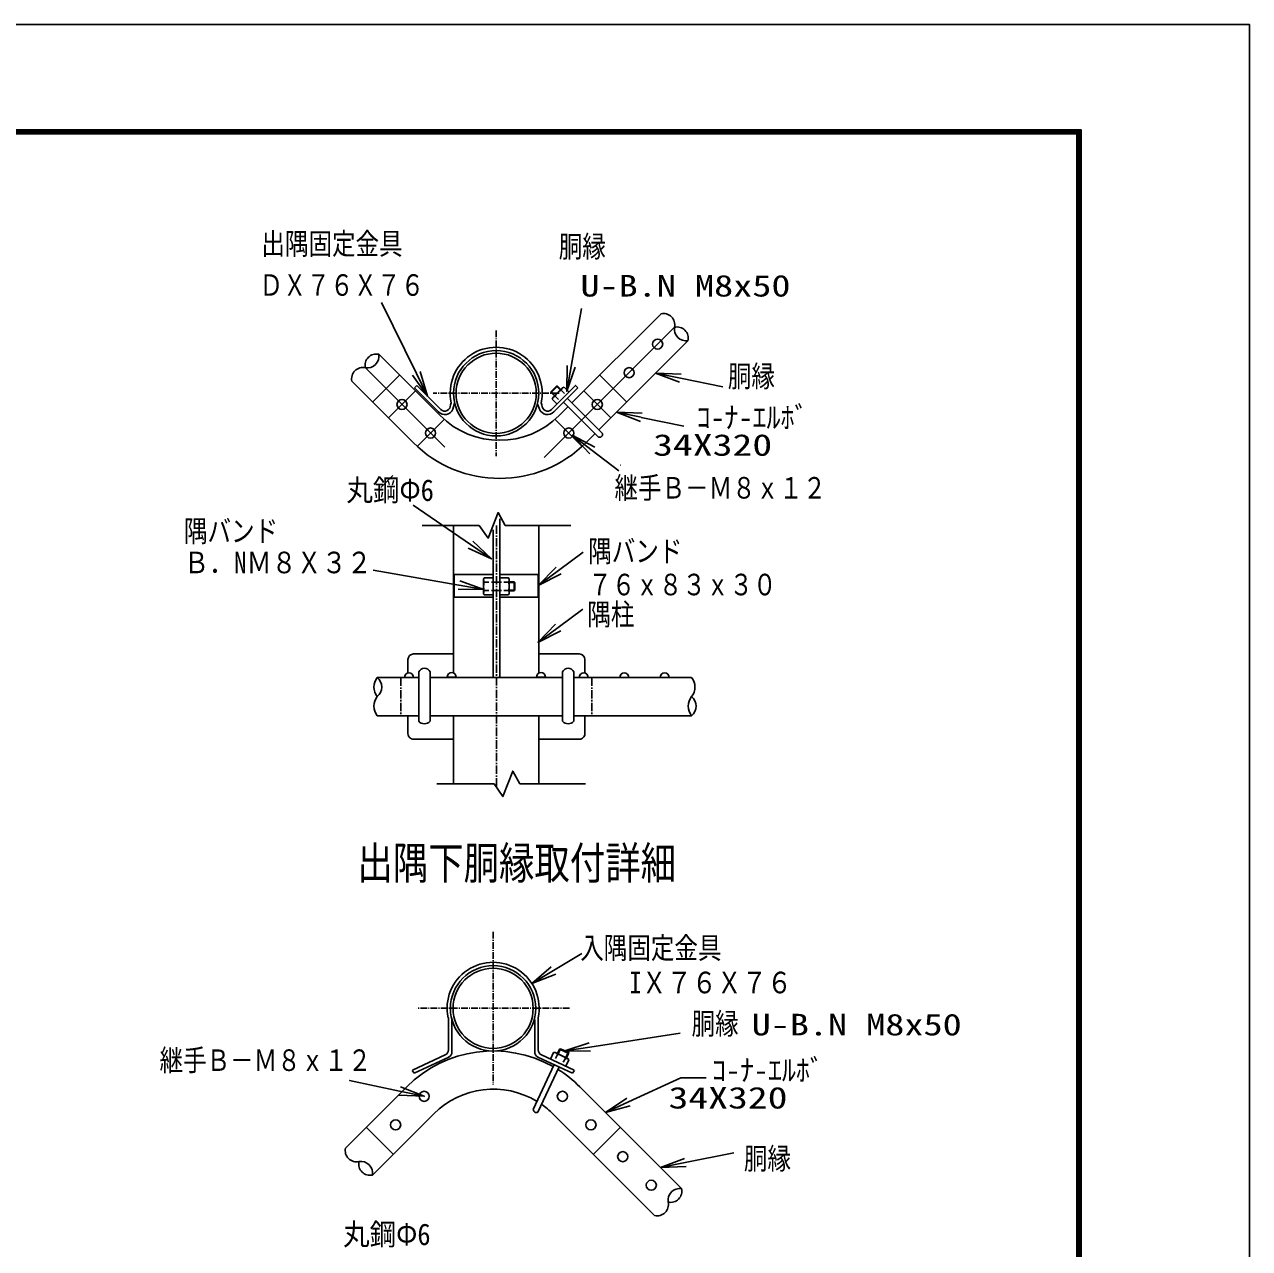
# Model space of a CAD drawing. Units: millimetres, scale not verified. Extents: x -4455 to 4455, y -3150 to 3150.
# Drawn here: x 2273 to 4455, y 970 to 3150 of the extents above; entities that cross this region are included whole.
import ezdxf
from ezdxf.enums import TextEntityAlignment as Align

# ---------------------------------------------------------------- set-up
doc = ezdxf.new("R2010")
doc.units = ezdxf.units.MM
doc.header["$LTSCALE"] = 20
doc.linetypes.add('USER3', pattern=[0.906, 0.591, -0.118, 0.079, -0.118])
doc.linetypes.add('USER4', pattern=[1.125, 0.75, -0.125, 0.125, -0.125])
for name, color, linetype, lineweight in [('0-1_1', 7, 'Continuous', 25), ('0-2_0', 7, 'Continuous', 25), ('0-4_EXTCNT-L', 2, 'Continuous', 25), ('0-5_DEFPOINTS', 7, 'Continuous', 25), ('0-6_CENTLN-L', 2, 'USER3', 25), ('0-7_WAKU', 7, 'Continuous', 25), ('0-8_PRTLST-S', 4, 'Continuous', 25)]:
    doc.layers.add(name, color=color, linetype=linetype, lineweight=lineweight)
doc.styles.add('ＭＳ ゴシック', font='')
doc.styles.get('ＭＳ ゴシック').set_extended_font_data('MS Gothic')

# ---------------------------------------------------------------- blocks, each defined once
blk = doc.blocks.new('DARROWS')
at = {"layer": '0-2_0', "color": 2}
blk.add_line((0, 0), (-19.982, 0), dxfattribs=at)
blk.add_lwpolyline([(-20, -3.333), (0, 0), (-20, 3.333)], dxfattribs=at)

msp = doc.modelspace()

# ---------------------------------------------------------------- linework, layer by layer
at = {"layer": '0-1_1'}
for p, q in [((3210.9, 2496.41), (3220.51, 2506.02)), ((3210.9, 2494.71), (3222.21, 2506.02)), ((3210.9, 2494.71), (3210.9, 2496.41)), ((3217.12, 2488.49), (3210.9, 2494.71)), ((3224.25, 2482.07), (3218.29, 2488.03)), ((3220.51, 2506.02), (3222.21, 2506.02)), ((3228.43, 2499.8), (3222.21, 2506.02)), ((3234.85, 2492.67), (3228.89, 2498.63)), ((3234.2, 2503.93), (3243.2, 2494.93)), ((3213.94, 2485.3), (3212.99, 2482.72)), ((3212.99, 2482.72), (3221.99, 2473.71)), ((3038.22, 2170.23), (3107.61, 2170.23)), ((3038.22, 2130.23), (3038.22, 2170.23)), ((3090.71, 2161.71), (3090.71, 2136.71)), ((3119.61, 2170.23), (3188.22, 2170.23)), ((3136.5, 2161.71), (3136.5, 2136.71)), ((3188.22, 2130.23), (3188.22, 2170.23)), ((3100.29, 2156.71), (3091.87, 2156.71)), ((3100.29, 2141.72), (3091.87, 2141.72)), ((3122.61, 2156.71), (3104.61, 2156.71)), ((3122.61, 2141.72), (3104.61, 2141.72)), ((3126.92, 2156.71), (3135.34, 2156.71)), ((3126.92, 2141.72), (3135.34, 2141.72)), ((3136.5, 2157.21), (3145.3, 2157.21)), ((3136.5, 2141.21), (3145.3, 2141.21)), ((3145.3, 2157.21), (3146.5, 2156.01)), ((3145.3, 2157.21), (3145.3, 2141.21)), ((3146.5, 2142.41), (3145.3, 2141.21)), ((3146.5, 2156.01), (3146.5, 2142.41)), ((3038.22, 2130.23), (3107.61, 2130.23)), ((3090.71, 2136.71), (3091.87, 2134.21)), ((3091.87, 2134.21), (3107.61, 2134.21)), ((3135.34, 2134.21), (3119.61, 2134.21)), ((3119.61, 2130.23), (3188.22, 2130.23)), ((3136.5, 2136.71), (3135.34, 2134.21)), ((3271.21, 2018.86), (3271.21, 1994.79)), ((3271.21, 1918.86), (3271.21, 1886.86)), ((3215.54, 1318.8), (3210.16, 1307.26)), ((3218.29, 1318.79), (3215.54, 1318.8)), ((3218.29, 1318.79), (3240.95, 1308.22)), ((3218.78, 1308), (3222.34, 1315.63)), ((3222.37, 1316.89), (3226.09, 1324.86)), ((3226.09, 1324.86), (3227.69, 1325.44)), ((3226.09, 1324.86), (3242.37, 1317.27)), ((3227.69, 1325.44), (3241.88, 1318.83)), ((3238.23, 1310.11), (3242.63, 1317.73)), ((3242.19, 1319.37), (3242.63, 1317.73)), ((3232.68, 1301.51), (3236.73, 1308.52)), ((3242.73, 1306.12), (3237.35, 1294.58)), ((3241.14, 1308.37), (3242.73, 1306.12))]:
    msp.add_line(p, q, dxfattribs=at)
at = {"layer": '0-1_1', "color": 4}
for p, q in [((3217.97, 2489.33), (3210.9, 2496.41)), ((3227.58, 2498.95), (3220.51, 2506.02)), ((3136.5, 2156.01), (3146.5, 2156.01)), ((3136.5, 2142.41), (3146.5, 2142.41)), ((3223.46, 1316.38), (3227.69, 1325.44)), ((3237.19, 1310.71), (3242.19, 1319.37))]:
    msp.add_line(p, q, dxfattribs=at)
at = {"layer": '0-1_1'}
for points in [[(3213.94, 2485.3), (3231.61, 2502.98), (3234.2, 2503.93)], [(3090.71, 2161.71), (3091.87, 2164.21), (3107.61, 2164.21)], [(3136.5, 2161.71), (3135.34, 2164.21), (3119.61, 2164.21)]]:
    msp.add_lwpolyline(points, dxfattribs=at)
for centre, radius, start, end in [((3222.02, 2477.22), 11.43, 109.02018, 134.99997), ((3240.38, 2476.54), 24.9, 117.48081, 152.51947), ((3239.69, 2494.9), 11.43, 134.99997, 160.97977), ((3102.14, 2161.71), 11.43, 180, 205.9798), ((3125.07, 2161.71), 11.43, 334.02018, 359.99997), ((3115.61, 2149.21), 24.9, 162.4805, 197.51917), ((3111.6, 2149.21), 24.9, 342.48081, 17.51947), ((3125.07, 2136.71), 11.43, 359.99997, 25.97977), ((3213.47, 1308.43), 11.43, 39.02018, 64.99997), ((3219.1, 1290.94), 24.9, 44.91758, 82.51947), ((3236.29, 1296.84), 11.43, 61.13882, 87.11862)]:
    msp.add_arc(centre, radius, start, end, dxfattribs=at)
at = {"layer": '0-2_0'}
for p, q in [((3406.78, 2634.8), (3247.99, 2476.01)), ((3430.82, 2610.76), (3198.95, 2378.89)), ((3454.86, 2586.72), (3296.07, 2427.93)), ((3013.32, 2453.48), (2904.19, 2562.6)), ((2880.15, 2538.56), (3021.5, 2397.21)), ((2965.23, 2405.39), (2856.11, 2514.52)), ((2941.19, 2525.6), (2893.11, 2477.52)), ((3345.66, 2477.52), (3297.57, 2525.6)), ((2969.48, 2497.32), (2921.39, 2449.23)), ((2971.78, 2507.07), (2967.53, 2502.83)), ((3010.36, 2460), (2967.53, 2502.83)), ((3014.61, 2464.24), (2971.78, 2507.07)), ((3216.05, 2460), (3258.88, 2502.83)), ((3317.37, 2449.23), (3269.29, 2497.32)), ((3031.63, 2472.32), (3032.94, 2476.34)), ((3036.27, 2464.76), (3039.21, 2475.81)), ((3190.14, 2464.76), (3187.3, 2473.06)), ((3194.79, 2472.32), (3193.47, 2476.34)), ((3241.32, 2469.34), (3225.45, 2453.48)), ((3233.36, 2477.3), (3295.63, 2415.03)), ((3239.77, 2484.23), (3302.73, 2421.27)), ((3020.39, 2446.4), (2972.31, 2398.32)), ((3266.46, 2398.32), (3218.38, 2446.4)), ((3289.4, 2421.26), (3273.53, 2405.39)), ((2981.37, 2257.59), (3083.2, 2257.59)), ((3037.21, 2257.59), (3037.21, 1994.98)), ((3129.34, 2257.59), (3246.38, 2257.59)), ((3189.21, 2257.59), (3189.21, 1994.6)), ((3091.87, 2141.72), (3090.71, 2136.71)), ((2956.01, 2018.86), (2956.01, 1994.79)), ((2966.01, 2028.86), (3037.21, 2028.86)), ((3189.21, 2028.86), (3261.21, 2028.86)), ((2975.86, 1986.86), (2901.37, 1986.86)), ((2965.93, 1987.02), (2949.93, 1987.02)), ((2975.35, 1996.86), (2975.35, 1908.86)), ((2995.35, 1996.86), (2995.35, 1908.86)), ((3113.61, 1986.86), (2995.86, 1986.86)), ((3042.16, 1987.59), (3026.16, 1987.59)), ((3113.61, 1986.86), (3231.35, 1986.86)), ((3185.06, 1987.59), (3201.06, 1987.59)), ((3231.35, 1996.86), (3231.35, 1908.86)), ((3251.35, 1996.86), (3251.35, 1908.86)), ((3251.35, 1986.86), (3461.34, 1986.86)), ((3261.28, 1987.02), (3277.28, 1987.02)), ((3333.28, 1987.02), (3349.28, 1987.02)), ((3405.28, 1987.02), (3421.28, 1987.02)), ((2975.86, 1918.86), (2901.37, 1918.86)), ((2956.01, 1918.86), (2956.01, 1886.86)), ((3113.61, 1918.86), (2995.86, 1918.86)), ((3037.21, 1918.86), (3037.21, 1797.29)), ((3113.61, 1918.86), (3231.35, 1918.86)), ((3189.21, 1918.86), (3189.21, 1797.29)), ((3251.35, 1918.86), (3461.34, 1918.86)), ((2966.01, 1876.86), (3037.21, 1876.86)), ((3189.21, 1876.86), (3261.21, 1876.86)), ((3007.53, 1797.29), (3109.36, 1797.29)), ((3155.49, 1797.29), (3272.54, 1797.29)), ((3028.18, 1380.82), (3028.18, 1323.64)), ((3034.35, 1377.53), (3034.35, 1319.9)), ((3181.79, 1377.53), (3181.79, 1319.9)), ((3187.96, 1380.82), (3187.96, 1323.64)), ((3022.41, 1314.58), (2964.31, 1287.48)), ((3028.58, 1310.83), (2966.84, 1282.05)), ((3187.56, 1310.83), (3249.3, 1282.05)), ((3193.73, 1314.58), (3251.83, 1287.48)), ((3216.59, 1297.3), (3179.37, 1217.48)), ((3225.29, 1293.64), (3187.66, 1212.94)), ((2963.4, 1286.96), (2966.84, 1282.05)), ((3252.74, 1286.96), (3249.3, 1282.05)), ((2953.92, 1257.85), (2844.8, 1148.73)), ((3278.09, 1241.98), (3262.22, 1257.85)), ((3278.09, 1241.98), (3284.76, 1235.31)), ((3443.55, 1076.52), (3284.76, 1235.31)), ((3002.01, 1209.77), (2892.88, 1100.64)), ((3395.47, 1028.44), (3214.14, 1209.77)), ((2929.88, 1137.64), (2881.8, 1185.73)), ((3334.35, 1185.73), (3286.26, 1137.64))]:
    msp.add_line(p, q, dxfattribs=at)
msp.add_lwpolyline([(3211.81, 2464.24), (3254.64, 2507.07), (3258.88, 2502.83)], dxfattribs=at)
for centre, radius in [((3400.81, 2580.75), 9), ((3113.21, 2493.13), 76), ((3113.21, 2493.13), 71.4), ((3349.9, 2529.84), 9), ((2945.44, 2473.27), 9), ((3293.33, 2473.27), 9), ((2996.35, 2422.36), 9), ((3242.42, 2422.36), 9), ((3107.7, 1397.61), 76), ((3107.7, 1397.61), 71.4), ((2985.03, 1240.88), 9), ((3231.11, 1240.88), 9), ((2934.12, 1189.97), 9), ((3282.02, 1189.97), 9), ((3338.59, 1133.4), 9), ((3389.5, 1082.49), 9)]:
    msp.add_circle(centre, radius, dxfattribs=at)
for centre, radius, start, end in [((3411.19, 2615.18), 20.12, 347.32502, 102.67498), ((3451.48, 2607.38), 20.94, 170.70756, 279.29244), ((3435.23, 2591.14), 20.12, 347.32502, 102.67498), ((3113.21, 2493.13), 82, 348.18588, 191.81412), ((2899.78, 2542.97), 20.12, 77.32502, 192.67498), ((2883.53, 2559.22), 20.94, 260.70756, 9.29244), ((2875.74, 2518.93), 20.12, 77.32502, 192.67498), ((3021.68, 2471.31), 10, 225, 5.79413), ((3204.74, 2471.31), 10, 174.20587, 315), ((3243.42, 2479.24), 11.03, 197.46261, 200.01013), ((3021.68, 2471.31), 16, 225, 335.81491), ((3119.38, 2559.54), 150, 225, 315), ((3204.74, 2471.31), 16, 204.18509, 315), ((3119.38, 2559.54), 218, 225, 315), ((3297.52, 2420.04), 5.36, 249.37654, 13.28297), ((3296.39, 2428.42), 13.41, 266.78234, 270.35133), ((2966.01, 2018.86), 10, 89.99997, 179.99997), ((3261.21, 2018.86), 10, 0, 89.99997), ((2922.5, 1969.86), 27.12, 141.18192, 218.81808), ((2887.68, 1969.86), 21.82, 308.83288, 51.16712), ((2957.93, 1987.02), 8, 359.99997, 179.99997), ((2985.35, 1992.2), 11.03, 24.98987, 155.01013), ((3034.16, 1987.59), 8, 359.99997, 179.99997), ((3193.06, 1987.59), 8, 0, 180), ((3241.35, 1992.2), 11.03, 24.98987, 155.01013), ((3269.28, 1987.02), 8, 0, 180), ((3341.28, 1987.02), 8, 0, 180), ((3413.28, 1987.02), 8, 0, 180), ((3440.21, 1969.86), 27.12, 321.18192, 38.81808), ((2922.5, 1935.86), 27.12, 141.18192, 218.81808), ((3482.47, 1935.86), 27.12, 141.18192, 218.81808), ((3447.65, 1935.86), 21.82, 308.83288, 51.16712), ((2985.35, 1917.8), 13.41, 221.78234, 318.21766), ((3241.35, 1917.8), 13.41, 221.78234, 318.21766), ((2966.01, 1886.86), 10, 179.99997, 269.99997), ((3261.21, 1886.86), 10, 269.99997, 0), ((3107.7, 1397.61), 82, 348.18588, 191.81412), ((3108.07, 1103.7), 218, 60.65139, 135), ((3018.18, 1323.64), 10, 295, 0), ((3024.35, 1319.9), 10, 295, 0), ((3191.79, 1319.9), 10, 180, 245), ((3197.96, 1323.64), 10, 180, 245), ((3108.07, 1103.7), 218, 45, 58.15974), ((3108.07, 1103.7), 150, 58.67324, 135), ((3108.07, 1103.7), 150, 45, 55.03222), ((3184.72, 1217.42), 5.36, 179.37654, 303.28297), ((3192.2, 1221.35), 13.41, 196.78234, 200.35133), ((2864.42, 1144.31), 20.12, 167.32502, 282.67498), ((2888.47, 1120.27), 20.12, 167.32502, 282.67498), ((2872.22, 1104.02), 20.94, 350.70756, 99.29244), ((3440.17, 1055.86), 20.94, 80.70756, 189.29244), ((3423.92, 1072.11), 20.12, 257.32502, 12.67498), ((3399.88, 1048.07), 20.12, 257.32502, 12.67498)]:
    msp.add_arc(centre, radius, start, end, dxfattribs=at)
at = {"layer": '0-4_EXTCNT-L'}
for p, q in [((2971.01, 2528.43), (2909.17, 2654.6)), ((3246.74, 2541.03), (3265.02, 2644.22)), ((3441.32, 2520.09), (3517.04, 2504.64)), ((3371.51, 2450.28), (3447.23, 2434.83)), ((3284.46, 2391.01), (3331.43, 2354.84)), ((3334.84, 2365.05), (3335.04, 2365.05)), ((3067.47, 2223.65), (2965.33, 2293.56)), ((3224.34, 2177.41), (3268.43, 2210.15)), ((3046.97, 2151.41), (2893.81, 2177.81)), ((3223.63, 2076.12), (3267.71, 2108.87)), ((3215.32, 1465.01), (3265.64, 1495.54)), ((3279.85, 1328.73), (3441.06, 1353.65)), ((3449.93, 1122.97), (3536.75, 1140.02))]:
    msp.add_line(p, q, dxfattribs=at)
at = {"layer": '0-4_EXTCNT-L', "color": 4}
for p, q in [((3119.61, 2269.71), (3119.61, 1986.86)), ((3107.61, 2249.64), (3107.61, 1986.86))]:
    msp.add_line(p, q, dxfattribs=at)
at = {"layer": '0-4_EXTCNT-L'}
for points in [[(2941.03, 1250.3), (2852.15, 1269.31), (2852.35, 1269.31)], [(3348.9, 1230.84), (3442.28, 1273.67), (3487.28, 1273.67)]]:
    msp.add_lwpolyline(points, dxfattribs=at)
at = {"layer": '0-5_DEFPOINTS'}
msp.add_line((2907.77, 2325.53), (2928.99, 2346.74), dxfattribs=at)
at = {"layer": '0-6_CENTLN-L'}
for p, q in [((3113.21, 2605.13), (3113.21, 2381.13)), ((3225.21, 2493.13), (3001.21, 2493.13)), ((3107.7, 1533.61), (3107.7, 1261.61)), ((3243.7, 1397.61), (2971.7, 1397.61))]:
    msp.add_line(p, q, dxfattribs=at)
at = {"layer": '0-6_CENTLN-L', "linetype": 'USER4'}
for p, q in [((3122.61, 2341.62), (3122.61, 2341.57)), ((3113.61, 2257.59), (3113.61, 1791.28)), ((2943.61, 1986.86), (2943.61, 1918.86)), ((3283.61, 1986.86), (3283.61, 1918.86)), ((3111.29, 1312.63), (3111.29, 1312.68))]:
    msp.add_line(p, q, dxfattribs=at)
at = {"layer": '0-7_WAKU', "color": 3}
msp.add_lwpolyline([(-4455, 3150), (4455, 3150), (4455, -3150), (-4455, -3150)], close=True, dxfattribs=at)
at = {"layer": '0-7_WAKU'}
for points in [[(-4155, 2962.5), (4155, 2962.5), (4155, -2962.5), (-4155, -2962.5)], [(-4153.13, 2960.62), (4153.12, 2960.62), (4153.12, -2960.63), (-4153.13, -2960.63)], [(-4151.25, 2958.75), (4151.25, 2958.75), (4151.25, -2958.75), (-4151.25, -2958.75)], [(-4149.38, 2956.87), (4149.37, 2956.87), (4149.37, -2956.88), (-4149.38, -2956.88)], [(-4147.5, 2955), (4147.5, 2955), (4147.5, -2955), (-4147.5, -2955)]]:
    msp.add_lwpolyline(points, close=True, dxfattribs=at)
at = {"layer": '0-8_PRTLST-S'}
for points in [[(3083.2, 2257.59), (3099, 2235.22), (3116.61, 2280.5), (3129.34, 2257.59)], [(3109.36, 1797.29), (3125.15, 1774.92), (3142.76, 1820.2), (3155.49, 1797.29)]]:
    msp.add_lwpolyline(points, dxfattribs=at)

# ---------------------------------------------------------------- block references
at = {"layer": '0-4_EXTCNT-L', "xscale": 2.25, "yscale": 2.25}
for p, rotation in [((2990.82, 2488.03), 296.11414), ((3238.89, 2496.72), 259.95368), ((3397.22, 2529.08), 168.46763), ((3327.42, 2459.28), 168.46763), ((3248.81, 2418.46), 142.40273), ((3104.61, 2198.24), 325.61124), ((3188.22, 2150.57), 216.6041), ((3091.32, 2143.76), 350.21882), ((3187.5, 2049.29), 216.6041), ((3176.85, 1441.67), 211.24787), ((3235.38, 1321.86), 188.78717), ((2985.03, 1240.88), 347.92339), ((3307.99, 1212.08), 204.63863), ((3405.77, 1114.3), 191.10828)]:
    msp.add_blockref('DARROWS', p, dxfattribs=dict(at, rotation=rotation))

# ---------------------------------------------------------------- texts
at = {"layer": '0-4_EXTCNT-L', "color": 4, "style": 'ＭＳ ゴシック'}
for s, height, width, p in [('出隅固定金具', 38.42, 0.8, (2695.06, 2728.74)), ('胴縁', 38.42, 0.8, (3224.64, 2723.92)), ('ＤＸ７６Ｘ７６', 38.42, 0.8, (2691.56, 2655.21)), ('U-B.N M8x50', 38.48, 1.3, (3263.17, 2653.9)), ('胴縁', 38.42, 0.8, (3525.85, 2492.84)), ('ｺ-ﾅ-ｴﾙﾎﾞ', 38.48, 0.95, (3470.25, 2419.41)), ('34X320', 38.48, 1.35, (3392.76, 2370.3)), ('丸鋼Φ6', 38.48, 0.9, (2846.38, 2289.77)), ('継手Ｂ－Ｍ８ｘ１２', 38.42, 0.8, (3323.93, 2294.04)), ('隅バンド', 38.42, 0.8, (2557.08, 2216.98)), ('隅バンド', 38.42, 0.8, (3277.18, 2181.23)), ('Ｂ．NＭ８Ｘ３２', 38.48, 0.85, (2557.08, 2160.96)), ('７６ｘ８３ｘ３０', 38.42, 0.8, (3277.18, 2121.71)), ('隅柱', 38.42, 0.8, (3275.47, 2068.61)), ('出隅下胴縁取付詳細', 57.77, 0.8, (2866.11, 1610.26)), ('入隅固定金具', 38.42, 0.8, (3262.97, 1474.51)), ('IＸ７６Ｘ７６', 38.48, 0.85, (3350.17, 1412.82)), ('胴縁', 38.42, 0.8, (3461.27, 1339.59)), ('U-B.N M8x50', 38.48, 1.3, (3568.11, 1337.86)), ('継手Ｂ－Ｍ８ｘ１２', 38.42, 0.8, (2513.59, 1274.49)), ('ｺ-ﾅ-ｴﾙﾎﾞ', 38.48, 0.95, (3497.63, 1256.71)), ('34X320', 38.48, 1.35, (3420.13, 1207.59)), ('胴縁', 38.42, 0.8, (3554.4, 1099.36)), ('丸鋼Φ6', 38.48, 0.9, (2840.47, 964.31))]:
    msp.add_text(s, height=height, dxfattribs=dict(at, width=width)).set_placement(p, align=Align.BOTTOM_LEFT)

doc.saveas('drawing.dxf')
